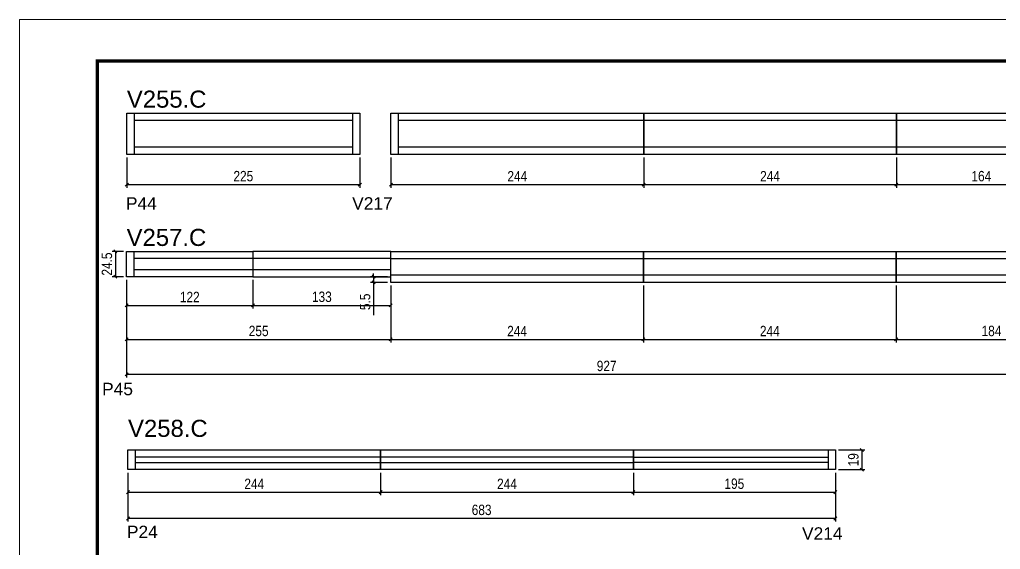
# Model space of a CAD drawing. Extents: x 3171 to 9452, y -2838 to 6252.
# Drawn here: x 3171 to 4118, y 3443 to 3955 of the extents above; entities that cross this region are included whole.
import ezdxf

# ---------------------------------------------------------------- set-up
doc = ezdxf.new("R2010")
doc.units = 0
doc.linetypes.add('DASHED', pattern=[0.75, 0.5, -0.25])
for name, color, linetype in [('5', 5, 'Continuous'), ('NOMENCLATURA', 7, 'Continuous'), ('Painéis', 200, 'Continuous'), ('SARR_2.2x7', 40, 'Continuous')]:
    doc.layers.add(name, color=color, linetype=linetype)
for name, color, linetype, lineweight in [('Escoras', 2, 'Continuous', 25), ('Folhas', 255, 'Continuous', 9), ('Romaneio', 3, 'Continuous', 13), ('SARRAFO DE PRESSAO', 251, 'DASHED', 9)]:
    doc.layers.add(name, color=color, linetype=linetype, lineweight=lineweight)
doc.styles.add('COTA TECNICA-50', font='techl___.ttf', dxfattribs={"height": 10})
doc.styles.get("Standard").update_dxf_attribs({"font": 'arial.ttf'})
doc.dimstyles.new('COTA PAINEL-50', dxfattribs={"dimtxt": 10, "dimasz": 3, "dimexe": 3, "dimexo": 3, "dimgap": 3, "dimtad": 1, "dimdec": 1, "dimzin": 12, "dimdsep": 46, "dimtxsty": 'COTA TECNICA-50', "dimblk1": 'OBLIQUE', "dimblk2": 'OBLIQUE', "dimsah": 1, "dimcen": 0.9, "dimclrd": 4, "dimclre": 4, "dimclrt": 240, "dimadec": 1, "dimazin": 3, "dimtfac": 1, "dimtdec": 1, "dimtmove": 0, "dimatfit": 3, "dimfxl": 1, "dimtolj": 1, "dimtzin": 12, "dimarcsym": 0})

# ---------------------------------------------------------------- blocks, each defined once
blk = doc.blocks.new('9999999999')
at = {"layer": 'Folhas'}
blk.add_lwpolyline([(98138.98, 34190.21), (99623.98, 34190.21), (99623.98, 35240.21), (98138.98, 35240.21)], close=True, dxfattribs=at)
at = {"layer": 'Folhas', "color": 30, "const_width": 3}
blk.add_lwpolyline([(98213.98, 34230.21), (99583.98, 34230.21), (99583.98, 35200.21), (98213.98, 35200.21)], close=True, dxfattribs=at)
blk = doc.blocks.new('_Oblique')
at = {"color": 0, "linetype": 'ByBlock', "lineweight": -2}
blk.add_line((-0.5, -0.5), (0.5, 0.5), dxfattribs=at)
blk = doc.blocks.new('*D287')
at = {"layer": 'Defpoints', "color": 0, "linetype": 'ByBlock', "transparency": 16777216}
for p in [(3275.72, 3520.49), (3519.72, 3520.49), (3519.72, 3498.66)]:
    blk.add_point(p, dxfattribs=at)
at = {"layer": 'Romaneio', "color": 4, "linetype": 'ByBlock', "lineweight": -2, "transparency": 16777216}
for p, q in [((3275.72, 3517.49), (3275.72, 3495.66)), ((3519.72, 3517.49), (3519.72, 3495.66)), ((3275.72, 3498.66), (3519.72, 3498.66))]:
    blk.add_line(p, q, dxfattribs=at)
at = {"layer": 'Romaneio', "color": 4, "linetype": 'ByBlock', "lineweight": -2, "transparency": 16777216, "xscale": 3, "yscale": 3, "zscale": 3, "rotation": 180}
blk.add_blockref('_Oblique', (3275.72, 3498.66), dxfattribs=at)
at = {"layer": 'Romaneio', "color": 4, "linetype": 'ByBlock', "lineweight": -2, "transparency": 16777216, "xscale": 3, "yscale": 3, "zscale": 3}
blk.add_blockref('_Oblique', (3519.72, 3498.66), dxfattribs=at)
at = {"layer": 'Romaneio', "color": 240, "linetype": 'ByBlock', "transparency": 16777216, "insert": (3397.72, 3506.73), "char_height": 10, "attachment_point": 5, "style": 'COTA TECNICA-50'}
blk.add_mtext('\\A1;244', dxfattribs=at)
blk = doc.blocks.new('*D288')
at = {"layer": 'Defpoints', "color": 0, "linetype": 'ByBlock', "transparency": 16777216}
for p in [(3519.72, 3520.49), (3763.72, 3520.49), (3763.72, 3498.66)]:
    blk.add_point(p, dxfattribs=at)
at = {"layer": 'Romaneio', "color": 4, "linetype": 'ByBlock', "lineweight": -2, "transparency": 16777216}
for p, q in [((3519.72, 3517.49), (3519.72, 3495.66)), ((3763.72, 3517.49), (3763.72, 3495.66)), ((3519.72, 3498.66), (3763.72, 3498.66))]:
    blk.add_line(p, q, dxfattribs=at)
at = {"layer": 'Romaneio', "color": 4, "linetype": 'ByBlock', "lineweight": -2, "transparency": 16777216, "xscale": 3, "yscale": 3, "zscale": 3, "rotation": 180}
blk.add_blockref('_Oblique', (3519.72, 3498.66), dxfattribs=at)
at = {"layer": 'Romaneio', "color": 4, "linetype": 'ByBlock', "lineweight": -2, "transparency": 16777216, "xscale": 3, "yscale": 3, "zscale": 3}
blk.add_blockref('_Oblique', (3763.72, 3498.66), dxfattribs=at)
at = {"layer": 'Romaneio', "color": 240, "linetype": 'ByBlock', "transparency": 16777216, "insert": (3641.72, 3506.73), "char_height": 10, "attachment_point": 5, "style": 'COTA TECNICA-50'}
blk.add_mtext('\\A1;244', dxfattribs=at)
blk = doc.blocks.new('*D289')
at = {"layer": 'Defpoints', "color": 0, "linetype": 'ByBlock', "transparency": 16777216}
for p in [(3763.72, 3520.49), (3958.72, 3520.49), (3958.72, 3498.66)]:
    blk.add_point(p, dxfattribs=at)
at = {"layer": 'Romaneio', "color": 4, "linetype": 'ByBlock', "lineweight": -2, "transparency": 16777216}
for p, q in [((3763.72, 3517.49), (3763.72, 3495.66)), ((3958.72, 3517.49), (3958.72, 3495.66)), ((3763.72, 3498.66), (3958.72, 3498.66))]:
    blk.add_line(p, q, dxfattribs=at)
at = {"layer": 'Romaneio', "color": 4, "linetype": 'ByBlock', "lineweight": -2, "transparency": 16777216, "xscale": 3, "yscale": 3, "zscale": 3, "rotation": 180}
blk.add_blockref('_Oblique', (3763.72, 3498.66), dxfattribs=at)
at = {"layer": 'Romaneio', "color": 4, "linetype": 'ByBlock', "lineweight": -2, "transparency": 16777216, "xscale": 3, "yscale": 3, "zscale": 3}
blk.add_blockref('_Oblique', (3958.72, 3498.66), dxfattribs=at)
at = {"layer": 'Romaneio', "color": 240, "linetype": 'ByBlock', "transparency": 16777216, "insert": (3861.22, 3506.8), "char_height": 10, "attachment_point": 5, "style": 'COTA TECNICA-50'}
blk.add_mtext('\\A1;195', dxfattribs=at)
blk = doc.blocks.new('*D290')
at = {"layer": 'Defpoints', "color": 0, "linetype": 'ByBlock', "transparency": 16777216}
for p in [(3275.72, 3520.49), (3958.72, 3520.49), (3275.72, 3473.26)]:
    blk.add_point(p, dxfattribs=at)
at = {"layer": 'Romaneio', "color": 4, "linetype": 'ByBlock', "lineweight": -2, "transparency": 16777216}
for p, q in [((3275.72, 3517.49), (3275.72, 3470.26)), ((3958.72, 3517.49), (3958.72, 3470.26)), ((3958.72, 3473.26), (3275.72, 3473.26))]:
    blk.add_line(p, q, dxfattribs=at)
at = {"layer": 'Romaneio', "color": 4, "linetype": 'ByBlock', "lineweight": -2, "transparency": 16777216, "xscale": 3, "yscale": 3, "zscale": 3, "rotation": 180}
blk.add_blockref('_Oblique', (3275.72, 3473.26), dxfattribs=at)
at = {"layer": 'Romaneio', "color": 4, "linetype": 'ByBlock', "lineweight": -2, "transparency": 16777216, "xscale": 3, "yscale": 3, "zscale": 3}
blk.add_blockref('_Oblique', (3958.72, 3473.26), dxfattribs=at)
at = {"layer": 'Romaneio', "color": 240, "linetype": 'ByBlock', "transparency": 16777216, "insert": (3617.22, 3481.5), "char_height": 10, "attachment_point": 5, "style": 'COTA TECNICA-50'}
blk.add_mtext('\\A1;683', dxfattribs=at)
blk = doc.blocks.new('*D62')
at = {"layer": 'Defpoints', "color": 0, "linetype": 'ByBlock', "transparency": 16777216}
for p in [(3958.72, 3539.49), (3958.72, 3520.49), (3984.24, 3520.49)]:
    blk.add_point(p, dxfattribs=at)
at = {"layer": 'Romaneio', "color": 4, "linetype": 'ByBlock', "lineweight": -2, "transparency": 16777216}
for p, q in [((3961.72, 3539.49), (3987.24, 3539.49)), ((3984.24, 3539.49), (3984.24, 3520.49)), ((3961.72, 3520.49), (3987.24, 3520.49))]:
    blk.add_line(p, q, dxfattribs=at)
at = {"layer": 'Romaneio', "color": 4, "linetype": 'ByBlock', "lineweight": -2, "transparency": 16777216, "xscale": 3, "yscale": 3, "zscale": 3}
for p, rotation in [((3984.24, 3539.49), 90), ((3984.24, 3520.49), 270)]:
    blk.add_blockref('_Oblique', p, dxfattribs=dict(at, rotation=rotation))
at = {"layer": 'Romaneio', "color": 240, "linetype": 'ByBlock', "transparency": 16777216, "insert": (3976.15, 3529.99), "char_height": 10, "attachment_point": 5, "rotation": 90, "style": 'COTA TECNICA-50'}
blk.add_mtext('\\A1;19', dxfattribs=at)
blk = doc.blocks.new('*D79')
at = {"layer": 'Defpoints', "color": 0, "linetype": 'ByBlock', "transparency": 16777216}
for p in [(3274.46, 3706.79), (3529.48, 3701.29), (3529.48, 3646.25)]:
    blk.add_point(p, dxfattribs=at)
at = {"layer": 'Escoras', "color": 4, "linetype": 'ByBlock', "lineweight": -2, "transparency": 16777216}
for p, q in [((3274.46, 3703.79), (3274.46, 3643.25)), ((3529.48, 3698.29), (3529.48, 3643.25)), ((3274.46, 3646.25), (3529.48, 3646.25))]:
    blk.add_line(p, q, dxfattribs=at)
at = {"layer": 'Escoras', "color": 4, "linetype": 'ByBlock', "lineweight": -2, "transparency": 16777216, "xscale": 3, "yscale": 3, "zscale": 3, "rotation": 180}
blk.add_blockref('_Oblique', (3274.46, 3646.25), dxfattribs=at)
at = {"layer": 'Escoras', "color": 4, "linetype": 'ByBlock', "lineweight": -2, "transparency": 16777216, "xscale": 3, "yscale": 3, "zscale": 3}
blk.add_blockref('_Oblique', (3529.48, 3646.25), dxfattribs=at)
at = {"layer": 'Escoras', "color": 240, "linetype": 'ByBlock', "transparency": 16777216, "insert": (3401.97, 3654.36), "char_height": 10, "attachment_point": 5, "style": 'COTA TECNICA-50'}
blk.add_mtext('\\A1;255', dxfattribs=at)
blk = doc.blocks.new('*D330')
at = {"layer": 'Defpoints', "color": 0, "linetype": 'ByBlock', "transparency": 16777216}
for p in [(3274.46, 3706.79), (3396.46, 3706.79), (3396.46, 3679.14)]:
    blk.add_point(p, dxfattribs=at)
at = {"layer": 'Escoras', "color": 4, "linetype": 'ByBlock', "lineweight": -2, "transparency": 16777216}
for p, q in [((3274.46, 3703.79), (3274.46, 3676.14)), ((3396.46, 3703.79), (3396.46, 3676.14)), ((3274.46, 3679.14), (3396.46, 3679.14))]:
    blk.add_line(p, q, dxfattribs=at)
at = {"layer": 'Escoras', "color": 4, "linetype": 'ByBlock', "lineweight": -2, "transparency": 16777216, "xscale": 3, "yscale": 3, "zscale": 3, "rotation": 180}
blk.add_blockref('_Oblique', (3274.46, 3679.14), dxfattribs=at)
at = {"layer": 'Escoras', "color": 4, "linetype": 'ByBlock', "lineweight": -2, "transparency": 16777216, "xscale": 3, "yscale": 3, "zscale": 3}
blk.add_blockref('_Oblique', (3396.46, 3679.14), dxfattribs=at)
at = {"layer": 'Escoras', "color": 240, "linetype": 'ByBlock', "transparency": 16777216, "insert": (3335.46, 3687.2), "char_height": 10, "attachment_point": 5, "style": 'COTA TECNICA-50'}
blk.add_mtext('\\A1;122', dxfattribs=at)
blk = doc.blocks.new('*D80')
at = {"layer": 'Defpoints', "color": 0, "linetype": 'ByBlock', "transparency": 16777216}
for p in [(3396.46, 3706.79), (3529.48, 3701.29), (3529.48, 3679.14)]:
    blk.add_point(p, dxfattribs=at)
at = {"layer": 'Escoras', "color": 4, "linetype": 'ByBlock', "lineweight": -2, "transparency": 16777216}
for p, q in [((3396.46, 3703.79), (3396.46, 3676.14)), ((3529.48, 3698.29), (3529.48, 3676.14)), ((3396.46, 3679.14), (3529.48, 3679.14))]:
    blk.add_line(p, q, dxfattribs=at)
at = {"layer": 'Escoras', "color": 4, "linetype": 'ByBlock', "lineweight": -2, "transparency": 16777216, "xscale": 3, "yscale": 3, "zscale": 3, "rotation": 180}
blk.add_blockref('_Oblique', (3396.46, 3679.14), dxfattribs=at)
at = {"layer": 'Escoras', "color": 4, "linetype": 'ByBlock', "lineweight": -2, "transparency": 16777216, "xscale": 3, "yscale": 3, "zscale": 3}
blk.add_blockref('_Oblique', (3529.48, 3679.14), dxfattribs=at)
at = {"layer": 'Escoras', "color": 240, "linetype": 'ByBlock', "transparency": 16777216, "insert": (3462.97, 3687.36), "char_height": 10, "attachment_point": 5, "style": 'COTA TECNICA-50'}
blk.add_mtext('\\A1;133', dxfattribs=at)
blk = doc.blocks.new('*D81')
at = {"layer": 'Defpoints', "color": 0, "linetype": 'ByBlock', "transparency": 16777216}
for p in [(3274.46, 3731.29), (3263.61, 3706.79), (3274.46, 3706.79)]:
    blk.add_point(p, dxfattribs=at)
at = {"layer": 'Escoras', "color": 4, "linetype": 'ByBlock', "lineweight": -2, "transparency": 16777216}
for p, q in [((3271.46, 3731.29), (3260.61, 3731.29)), ((3263.61, 3731.29), (3263.61, 3706.79)), ((3271.46, 3706.79), (3260.61, 3706.79))]:
    blk.add_line(p, q, dxfattribs=at)
at = {"layer": 'Escoras', "color": 4, "linetype": 'ByBlock', "lineweight": -2, "transparency": 16777216, "xscale": 3, "yscale": 3, "zscale": 3}
for p, rotation in [((3263.61, 3731.29), 90), ((3263.61, 3706.79), 270)]:
    blk.add_blockref('_Oblique', p, dxfattribs=dict(at, rotation=rotation))
at = {"layer": 'Escoras', "color": 240, "linetype": 'ByBlock', "transparency": 16777216, "insert": (3255.5, 3719.04), "char_height": 10, "attachment_point": 5, "rotation": 90, "style": 'COTA TECNICA-50'}
blk.add_mtext('\\A1;24.5', dxfattribs=at)
blk = doc.blocks.new('*D332')
at = {"layer": 'Defpoints', "color": 0, "linetype": 'ByBlock', "transparency": 16777216}
for p in [(3529.45, 3701.29), (3773.45, 3701.29), (3773.45, 3646.25)]:
    blk.add_point(p, dxfattribs=at)
at = {"layer": 'Escoras', "color": 4, "linetype": 'ByBlock', "lineweight": -2, "transparency": 16777216}
for p, q in [((3529.45, 3698.29), (3529.45, 3643.25)), ((3773.45, 3698.29), (3773.45, 3643.25)), ((3529.45, 3646.25), (3773.45, 3646.25))]:
    blk.add_line(p, q, dxfattribs=at)
at = {"layer": 'Escoras', "color": 4, "linetype": 'ByBlock', "lineweight": -2, "transparency": 16777216, "xscale": 3, "yscale": 3, "zscale": 3, "rotation": 180}
blk.add_blockref('_Oblique', (3529.45, 3646.25), dxfattribs=at)
at = {"layer": 'Escoras', "color": 4, "linetype": 'ByBlock', "lineweight": -2, "transparency": 16777216, "xscale": 3, "yscale": 3, "zscale": 3}
blk.add_blockref('_Oblique', (3773.45, 3646.25), dxfattribs=at)
at = {"layer": 'Escoras', "color": 240, "linetype": 'ByBlock', "transparency": 16777216, "insert": (3651.45, 3654.32), "char_height": 10, "attachment_point": 5, "style": 'COTA TECNICA-50'}
blk.add_mtext('\\A1;244', dxfattribs=at)
blk = doc.blocks.new('*D333')
at = {"layer": 'Defpoints', "color": 0, "linetype": 'ByBlock', "transparency": 16777216}
for p in [(3773.45, 3701.29), (4017.45, 3701.29), (4017.45, 3646.25)]:
    blk.add_point(p, dxfattribs=at)
at = {"layer": 'Escoras', "color": 4, "linetype": 'ByBlock', "lineweight": -2, "transparency": 16777216}
for p, q in [((3773.45, 3698.29), (3773.45, 3643.25)), ((4017.45, 3698.29), (4017.45, 3643.25)), ((3773.45, 3646.25), (4017.45, 3646.25))]:
    blk.add_line(p, q, dxfattribs=at)
at = {"layer": 'Escoras', "color": 4, "linetype": 'ByBlock', "lineweight": -2, "transparency": 16777216, "xscale": 3, "yscale": 3, "zscale": 3, "rotation": 180}
blk.add_blockref('_Oblique', (3773.45, 3646.25), dxfattribs=at)
at = {"layer": 'Escoras', "color": 4, "linetype": 'ByBlock', "lineweight": -2, "transparency": 16777216, "xscale": 3, "yscale": 3, "zscale": 3}
blk.add_blockref('_Oblique', (4017.45, 3646.25), dxfattribs=at)
at = {"layer": 'Escoras', "color": 240, "linetype": 'ByBlock', "transparency": 16777216, "insert": (3895.45, 3654.32), "char_height": 10, "attachment_point": 5, "style": 'COTA TECNICA-50'}
blk.add_mtext('\\A1;244', dxfattribs=at)
blk = doc.blocks.new('*D334')
at = {"layer": 'Defpoints', "color": 0, "linetype": 'ByBlock', "transparency": 16777216}
for p in [(4017.45, 3701.29), (4201.45, 3701.25), (4201.45, 3646.25)]:
    blk.add_point(p, dxfattribs=at)
at = {"layer": 'Escoras', "color": 4, "linetype": 'ByBlock', "lineweight": -2, "transparency": 16777216}
for p, q in [((4017.45, 3698.29), (4017.45, 3643.25)), ((4201.45, 3698.25), (4201.45, 3643.25)), ((4017.45, 3646.25), (4201.45, 3646.25))]:
    blk.add_line(p, q, dxfattribs=at)
at = {"layer": 'Escoras', "color": 4, "linetype": 'ByBlock', "lineweight": -2, "transparency": 16777216, "xscale": 3, "yscale": 3, "zscale": 3, "rotation": 180}
blk.add_blockref('_Oblique', (4017.45, 3646.25), dxfattribs=at)
at = {"layer": 'Escoras', "color": 4, "linetype": 'ByBlock', "lineweight": -2, "transparency": 16777216, "xscale": 3, "yscale": 3, "zscale": 3}
blk.add_blockref('_Oblique', (4201.45, 3646.25), dxfattribs=at)
at = {"layer": 'Escoras', "color": 240, "linetype": 'ByBlock', "transparency": 16777216, "insert": (4109.45, 3654.34), "char_height": 10, "attachment_point": 5, "style": 'COTA TECNICA-50'}
blk.add_mtext('\\A1;184', dxfattribs=at)
blk = doc.blocks.new('*D335')
at = {"layer": 'Defpoints', "color": 0, "linetype": 'ByBlock', "transparency": 16777216}
for p in [(3274.46, 3706.79), (4201.46, 3701.29), (3274.46, 3612.47)]:
    blk.add_point(p, dxfattribs=at)
at = {"layer": 'Escoras', "color": 4, "linetype": 'ByBlock', "lineweight": -2, "transparency": 16777216}
for p, q in [((3274.46, 3703.79), (3274.46, 3609.47)), ((4201.46, 3698.29), (4201.46, 3609.47)), ((4201.46, 3612.47), (3274.46, 3612.47))]:
    blk.add_line(p, q, dxfattribs=at)
at = {"layer": 'Escoras', "color": 4, "linetype": 'ByBlock', "lineweight": -2, "transparency": 16777216, "xscale": 3, "yscale": 3, "zscale": 3, "rotation": 180}
blk.add_blockref('_Oblique', (3274.46, 3612.47), dxfattribs=at)
at = {"layer": 'Escoras', "color": 4, "linetype": 'ByBlock', "lineweight": -2, "transparency": 16777216, "xscale": 3, "yscale": 3, "zscale": 3}
blk.add_blockref('_Oblique', (4201.46, 3612.47), dxfattribs=at)
at = {"layer": 'Escoras', "color": 240, "linetype": 'ByBlock', "transparency": 16777216, "insert": (3737.96, 3620.58), "char_height": 10, "attachment_point": 5, "style": 'COTA TECNICA-50'}
blk.add_mtext('\\A1;927', dxfattribs=at)
blk = doc.blocks.new('*D336')
at = {"layer": 'Defpoints', "color": 0, "linetype": 'ByBlock', "transparency": 16777216}
for p in [(3529.48, 3706.79), (3512.91, 3701.29), (3529.48, 3701.29)]:
    blk.add_point(p, dxfattribs=at)
at = {"layer": 'Escoras', "color": 4, "linetype": 'ByBlock', "lineweight": -2, "transparency": 16777216}
for p, q in [((3526.48, 3706.79), (3509.91, 3706.79)), ((3512.91, 3706.79), (3512.91, 3709.79)), ((3512.91, 3706.79), (3512.91, 3701.29)), ((3526.48, 3701.29), (3509.91, 3701.29)), ((3512.91, 3701.29), (3512.91, 3669.77))]:
    blk.add_line(p, q, dxfattribs=at)
at = {"layer": 'Escoras', "color": 4, "linetype": 'ByBlock', "lineweight": -2, "transparency": 16777216, "xscale": 3, "yscale": 3, "zscale": 3}
for p, rotation in [((3512.91, 3706.79), 270), ((3512.91, 3701.29), 90)]:
    blk.add_blockref('_Oblique', p, dxfattribs=dict(at, rotation=rotation))
at = {"layer": 'Escoras', "color": 240, "linetype": 'ByBlock', "transparency": 16777216, "insert": (3504.8, 3682.53), "char_height": 10, "attachment_point": 5, "rotation": 90, "style": 'COTA TECNICA-50'}
blk.add_mtext('\\A1;5.5', dxfattribs=at)
blk = doc.blocks.new('*D176')
at = {"layer": 'Defpoints', "color": 0, "linetype": 'ByBlock', "transparency": 16777216}
for p in [(3274.67, 3824.88), (3499.67, 3824.88), (3499.67, 3795.78)]:
    blk.add_point(p, dxfattribs=at)
at = {"layer": 'Escoras', "color": 4, "linetype": 'ByBlock', "lineweight": -2, "transparency": 16777216}
for p, q in [((3274.67, 3821.88), (3274.67, 3792.78)), ((3499.67, 3821.88), (3499.67, 3792.78)), ((3274.67, 3795.78), (3499.67, 3795.78))]:
    blk.add_line(p, q, dxfattribs=at)
at = {"layer": 'Escoras', "color": 4, "linetype": 'ByBlock', "lineweight": -2, "transparency": 16777216, "xscale": 3, "yscale": 3, "zscale": 3, "rotation": 180}
blk.add_blockref('_Oblique', (3274.67, 3795.78), dxfattribs=at)
at = {"layer": 'Escoras', "color": 4, "linetype": 'ByBlock', "lineweight": -2, "transparency": 16777216, "xscale": 3, "yscale": 3, "zscale": 3}
blk.add_blockref('_Oblique', (3499.67, 3795.78), dxfattribs=at)
at = {"layer": 'Escoras', "color": 240, "linetype": 'ByBlock', "transparency": 16777216, "insert": (3387.17, 3803.89), "char_height": 10, "attachment_point": 5, "style": 'COTA TECNICA-50'}
blk.add_mtext('\\A1;225', dxfattribs=at)
blk = doc.blocks.new('*D177')
at = {"layer": 'Defpoints', "color": 0, "linetype": 'ByBlock', "transparency": 16777216}
for p in [(3529.67, 3824.88), (3773.67, 3824.88), (3773.67, 3795.78)]:
    blk.add_point(p, dxfattribs=at)
at = {"layer": 'Escoras', "color": 4, "linetype": 'ByBlock', "lineweight": -2, "transparency": 16777216}
for p, q in [((3529.67, 3821.88), (3529.67, 3792.78)), ((3773.67, 3821.88), (3773.67, 3792.78)), ((3529.67, 3795.78), (3773.67, 3795.78))]:
    blk.add_line(p, q, dxfattribs=at)
at = {"layer": 'Escoras', "color": 4, "linetype": 'ByBlock', "lineweight": -2, "transparency": 16777216, "xscale": 3, "yscale": 3, "zscale": 3, "rotation": 180}
blk.add_blockref('_Oblique', (3529.67, 3795.78), dxfattribs=at)
at = {"layer": 'Escoras', "color": 4, "linetype": 'ByBlock', "lineweight": -2, "transparency": 16777216, "xscale": 3, "yscale": 3, "zscale": 3}
blk.add_blockref('_Oblique', (3773.67, 3795.78), dxfattribs=at)
at = {"layer": 'Escoras', "color": 240, "linetype": 'ByBlock', "transparency": 16777216, "insert": (3651.67, 3803.86), "char_height": 10, "attachment_point": 5, "style": 'COTA TECNICA-50'}
blk.add_mtext('\\A1;244', dxfattribs=at)
blk = doc.blocks.new('*D178')
at = {"layer": 'Defpoints', "color": 0, "linetype": 'ByBlock', "transparency": 16777216}
for p in [(3773.67, 3824.88), (4017.67, 3824.88), (4017.67, 3795.78)]:
    blk.add_point(p, dxfattribs=at)
at = {"layer": 'Escoras', "color": 4, "linetype": 'ByBlock', "lineweight": -2, "transparency": 16777216}
for p, q in [((3773.67, 3821.88), (3773.67, 3792.78)), ((4017.67, 3821.88), (4017.67, 3792.78)), ((3773.67, 3795.78), (4017.67, 3795.78))]:
    blk.add_line(p, q, dxfattribs=at)
at = {"layer": 'Escoras', "color": 4, "linetype": 'ByBlock', "lineweight": -2, "transparency": 16777216, "xscale": 3, "yscale": 3, "zscale": 3, "rotation": 180}
blk.add_blockref('_Oblique', (3773.67, 3795.78), dxfattribs=at)
at = {"layer": 'Escoras', "color": 4, "linetype": 'ByBlock', "lineweight": -2, "transparency": 16777216, "xscale": 3, "yscale": 3, "zscale": 3}
blk.add_blockref('_Oblique', (4017.67, 3795.78), dxfattribs=at)
at = {"layer": 'Escoras', "color": 240, "linetype": 'ByBlock', "transparency": 16777216, "insert": (3895.67, 3803.86), "char_height": 10, "attachment_point": 5, "style": 'COTA TECNICA-50'}
blk.add_mtext('\\A1;244', dxfattribs=at)
blk = doc.blocks.new('*D179')
at = {"layer": 'Defpoints', "color": 0, "linetype": 'ByBlock', "transparency": 16777216}
for p in [(4017.67, 3824.88), (4181.67, 3824.88), (4181.67, 3795.78)]:
    blk.add_point(p, dxfattribs=at)
at = {"layer": 'Escoras', "color": 4, "linetype": 'ByBlock', "lineweight": -2, "transparency": 16777216}
for p, q in [((4017.67, 3821.88), (4017.67, 3792.78)), ((4181.67, 3821.88), (4181.67, 3792.78)), ((4017.67, 3795.78), (4181.67, 3795.78))]:
    blk.add_line(p, q, dxfattribs=at)
at = {"layer": 'Escoras', "color": 4, "linetype": 'ByBlock', "lineweight": -2, "transparency": 16777216, "xscale": 3, "yscale": 3, "zscale": 3, "rotation": 180}
blk.add_blockref('_Oblique', (4017.67, 3795.78), dxfattribs=at)
at = {"layer": 'Escoras', "color": 4, "linetype": 'ByBlock', "lineweight": -2, "transparency": 16777216, "xscale": 3, "yscale": 3, "zscale": 3}
blk.add_blockref('_Oblique', (4181.67, 3795.78), dxfattribs=at)
at = {"layer": 'Escoras', "color": 240, "linetype": 'ByBlock', "transparency": 16777216, "insert": (4099.67, 3803.89), "char_height": 10, "attachment_point": 5, "style": 'COTA TECNICA-50'}
blk.add_mtext('\\A1;164', dxfattribs=at)

msp = doc.modelspace()

# ---------------------------------------------------------------- linework, layer by layer
at = {"layer": 'Painéis', "linetype": 'Continuous'}
for points in [[(3274.67, 3864.88), (3499.67, 3864.88), (3499.67, 3824.88), (3274.67, 3824.88)], [(3529.67, 3864.88), (3773.67, 3864.88), (3773.67, 3824.88), (3529.67, 3824.88)], [(3773.67, 3864.88), (4017.67, 3864.88), (4017.67, 3824.88), (3773.67, 3824.88)], [(4017.67, 3864.88), (4181.67, 3864.88), (4181.67, 3824.88), (4017.67, 3824.88)], [(3274.46, 3731.29), (3396.46, 3731.29), (3396.46, 3706.79), (3274.46, 3706.79)], [(3396.46, 3706.79), (3529.48, 3706.79), (3529.45, 3731.29), (3396.46, 3731.29)], [(3529.45, 3731.29), (3773.45, 3731.29), (3773.45, 3701.29), (3529.45, 3701.29)], [(3773.45, 3731.29), (4017.45, 3731.29), (4017.45, 3701.29), (3773.45, 3701.29)], [(4017.45, 3731.29), (4201.45, 3731.29), (4201.45, 3701.25), (4017.45, 3701.29)], [(3275.72, 3539.49), (3519.72, 3539.49), (3519.72, 3520.49), (3275.72, 3520.49)], [(3519.72, 3539.49), (3763.72, 3539.49), (3763.72, 3520.49), (3519.72, 3520.49)], [(3763.72, 3539.49), (3958.72, 3539.49), (3958.72, 3520.49), (3763.72, 3520.49)]]:
    msp.add_lwpolyline(points, close=True, dxfattribs=at)
at = {"layer": 'SARR_2.2x7', "linetype": 'Continuous'}
for p, q in [((3281.67, 3864.88), (3281.67, 3824.88)), ((3492.67, 3864.88), (3492.67, 3824.88)), ((3536.67, 3864.88), (3536.67, 3824.88)), ((3281.67, 3857.88), (3492.67, 3857.88)), ((3536.67, 3857.88), (3773.67, 3857.88)), ((3773.67, 3857.88), (4017.67, 3857.88)), ((4017.67, 3857.88), (4174.67, 3857.88)), ((3492.67, 3831.88), (3281.71, 3831.88)), ((3499.71, 3831.88), (3499.67, 3831.88)), ((3773.71, 3831.88), (3536.67, 3831.88)), ((4017.71, 3831.88), (3773.71, 3831.88)), ((4174.71, 3831.88), (4017.71, 3831.88)), ((3281.46, 3731.29), (3281.46, 3706.79)), ((3396.46, 3724.29), (3281.46, 3724.29)), ((3529.47, 3724.3), (3396.49, 3724.3)), ((3529.45, 3724.29), (3773.45, 3724.29)), ((3773.45, 3724.29), (4017.45, 3724.29)), ((4017.45, 3724.29), (4194.45, 3724.26)), ((3281.46, 3713.79), (3396.46, 3713.79)), ((3396.49, 3713.8), (3529.47, 3713.8)), ((3773.48, 3708.29), (3529.48, 3708.29)), ((4017.48, 3708.29), (3773.48, 3708.29)), ((4194.48, 3708.25), (4017.48, 3708.29)), ((3282.72, 3539.49), (3282.72, 3520.49)), ((3519.72, 3532.49), (3282.72, 3532.49)), ((3763.72, 3532.49), (3519.72, 3532.49)), ((3763.72, 3532.49), (3951.72, 3532.49)), ((3951.72, 3539.49), (3951.72, 3520.49)), ((3282.72, 3527.49), (3519.72, 3527.49)), ((3519.72, 3527.49), (3763.72, 3527.49)), ((3951.72, 3527.49), (3763.72, 3527.49))]:
    msp.add_line(p, q, dxfattribs=at)

# ---------------------------------------------------------------- block references
at = {"layer": 'SARRAFO DE PRESSAO', "color": 6, "linetype": 'ByBlock'}
msp.add_blockref('9999999999', (-94967.79, -31285.03), dxfattribs=at)

# ---------------------------------------------------------------- texts
at = {"layer": '5', "linetype": 'Continuous'}
for s, p in [('P44', (3273.78, 3771.62)), ('V217', (3492.24, 3771.62)), ('P45', (3250.8, 3592.33)), ('P24', (3274.76, 3454.3)), ('V214', (3926.53, 3452.77))]:
    msp.add_text(s, height=12, rotation=359.99996, dxfattribs=at).set_placement(p)
at = {"layer": 'NOMENCLATURA', "linetype": 'Continuous'}
for s, p in [('V255.C', (3274.7, 3870.12)), ('V257.C', (3274.49, 3736.53)), ('V258.C', (3275.87, 3552.07))]:
    msp.add_text(s, height=16.5, dxfattribs=at).set_placement(p)

# ---------------------------------------------------------------- dimensions: what is measured, and where the dimension line sits
at = {"layer": 'Escoras', "linetype": 'ByBlock'}
for base, p1, p2, picture, middle in [((3499.67, 3795.78), (3274.67, 3824.88), (3499.67, 3824.88), '*D176', (3387.17, 3803.89)), ((3773.67, 3795.78), (3529.67, 3824.88), (3773.67, 3824.88), '*D177', (3651.67, 3803.86)), ((4017.67, 3795.78), (3773.67, 3824.88), (4017.67, 3824.88), '*D178', (3895.67, 3803.86)), ((4181.67, 3795.78), (4017.67, 3824.88), (4181.67, 3824.88), '*D179', (4099.67, 3803.89)), ((3529.48, 3646.25), (3274.46, 3706.79), (3529.48, 3701.29), '*D79', (3401.97, 3654.36)), ((3396.46, 3679.14), (3274.46, 3706.79), (3396.46, 3706.79), '*D330', (3335.46, 3687.2)), ((3274.46, 3612.47), (4201.46, 3701.29), (3274.46, 3706.79), '*D335', (3737.96, 3620.58)), ((3529.48, 3679.14), (3396.46, 3706.79), (3529.48, 3701.29), '*D80', (3462.97, 3687.36)), ((3773.45, 3646.25), (3529.45, 3701.29), (3773.45, 3701.29), '*D332', (3651.45, 3654.32)), ((4017.45, 3646.25), (3773.45, 3701.29), (4017.45, 3701.29), '*D333', (3895.45, 3654.32)), ((4201.45, 3646.25), (4017.45, 3701.29), (4201.45, 3701.25), '*D334', (4109.45, 3654.34))]:
    dim = msp.add_linear_dim(base=base, p1=p1, p2=p2, dimstyle='COTA PAINEL-50', override={"dimarcsym": 1}, dxfattribs=at)
    dim.commit()
    dim.dimension.update_dxf_attribs({"geometry": picture, "text_midpoint": middle})
dim = msp.add_linear_dim(base=(3263.61, 3706.79), p1=(3274.46, 3731.29), p2=(3274.46, 3706.79), angle=90, dimstyle='COTA PAINEL-50', override={"dimarcsym": 1}, dxfattribs=at)
dim.commit()
dim.dimension.update_dxf_attribs({"geometry": '*D81', "text_midpoint": (3263.61, 3719.04), "dimtype": 160})
dim = msp.add_linear_dim(base=(3512.91, 3701.29), p1=(3529.48, 3706.79), p2=(3529.48, 3701.29), angle=90, dimstyle='COTA PAINEL-50', override={"dimarcsym": 1}, dxfattribs=at)
dim.commit()
dim.dimension.update_dxf_attribs({"geometry": '*D336', "text_midpoint": (3504.8, 3682.53)})
at = {"layer": 'Romaneio', "linetype": 'ByBlock'}
for p1, p2, distance, picture, middle in [((3958.72, 3539.49), (3958.72, 3520.49), 25.52, '*D62', (3976.15, 3529.99)), ((3275.72, 3520.49), (3519.72, 3520.49), -21.83, '*D287', (3397.72, 3506.73)), ((3958.72, 3520.49), (3275.72, 3520.49), 47.23, '*D290', (3617.22, 3481.5)), ((3519.72, 3520.49), (3763.72, 3520.49), -21.83, '*D288', (3641.72, 3506.73)), ((3763.72, 3520.49), (3958.72, 3520.49), -21.83, '*D289', (3861.22, 3506.8))]:
    dim = msp.add_aligned_dim(p1=p1, p2=p2, distance=distance, dimstyle='COTA PAINEL-50', override={"dimarcsym": 1}, dxfattribs=at)
    dim.commit()
    dim.dimension.update_dxf_attribs({"geometry": picture, "text_midpoint": middle})

doc.saveas('drawing.dxf')
